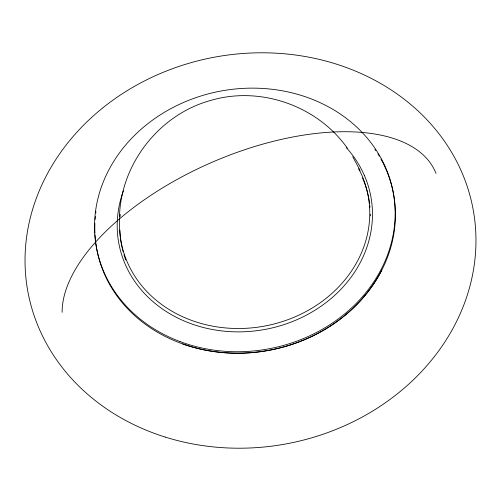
<?xml version="1.0" encoding="UTF-8"?>
<svg xmlns="http://www.w3.org/2000/svg" width="501" height="501" viewBox="0 0 501 501"><rect width="100%" height="100%" fill="white"/><g stroke="black" fill="none" stroke-linecap="round" stroke-linejoin="round"><path stroke-width="0.75" d="M119.47 216.676C120.879 163.57 159.5 114.41 210.739 100.425C260.47 85.671 317.578 105.886 347.375 148.215M120.002 214.365L119.783 216.639L120.008 214.566M352.754 156.738L359.962 170.215M364.44 175.588L362.21 170.797A128.162 111.328 -10.5 0 0 346.21 147.526M380.923 158.992A150.926 131.099 -10.5 0 1 281.95 347.4A150.926 131.099 -10.5 0 1 95.008 234.975M94.908 233.04A150.926 131.099 -10.5 0 1 94.896 223.352M95.121 219.469A150.926 131.099 -10.5 0 1 95.384 216.476M95.785 213.006A150.926 131.099 -10.5 0 1 95.96 211.716M374.898 149.267A150.926 131.099 -10.5 0 1 375.819 150.626M377.892 153.838A150.926 131.099 -10.5 0 1 379.307 156.162M381.818 270.052A150.895 131.068 -10.5 0 1 182.665 343.905M362.473 177.886A125.77 109.249 -10.5 0 1 369.575 203.6M369.838 205.83A125.77 109.249 -10.5 0 1 369.982 207.314M370.352 214.309A125.77 109.249 -10.5 0 1 370.364 215.875M125.757 260A125.77 109.249 -10.5 0 1 123.96 254.652M123.183 251.947A125.77 109.249 -10.5 0 1 119.902 230.078M359.962 171.142A125.657 109.149 -10.5 0 1 264.854 326.026A125.657 109.149 -10.5 0 1 119.814 216.244M364.434 175.588A128.162 111.328 -10.5 0 1 247.588 331.581A128.162 111.328 -10.5 0 1 123.421 190.831M62.124 312.286A201.233 97.77 -23.5 0 1 232.389 154.083A201.233 97.77 -23.5 0 1 435.995 173.39M359.812 170.835L358.81 168.937L359.812 170.835M180.066 341.601A150.926 131.099 -10.5 0 0 394.688 203.024A150.926 131.099 -10.5 0 0 159.756 115.192A150.926 131.099 -10.5 0 0 180.066 341.601M165.267 437.085A226.389 196.649 -10.5 0 0 473.883 213.833A226.389 196.649 -10.5 0 0 112.343 100.582A226.389 196.649 -10.5 0 0 165.267 437.085"/></g></svg>
